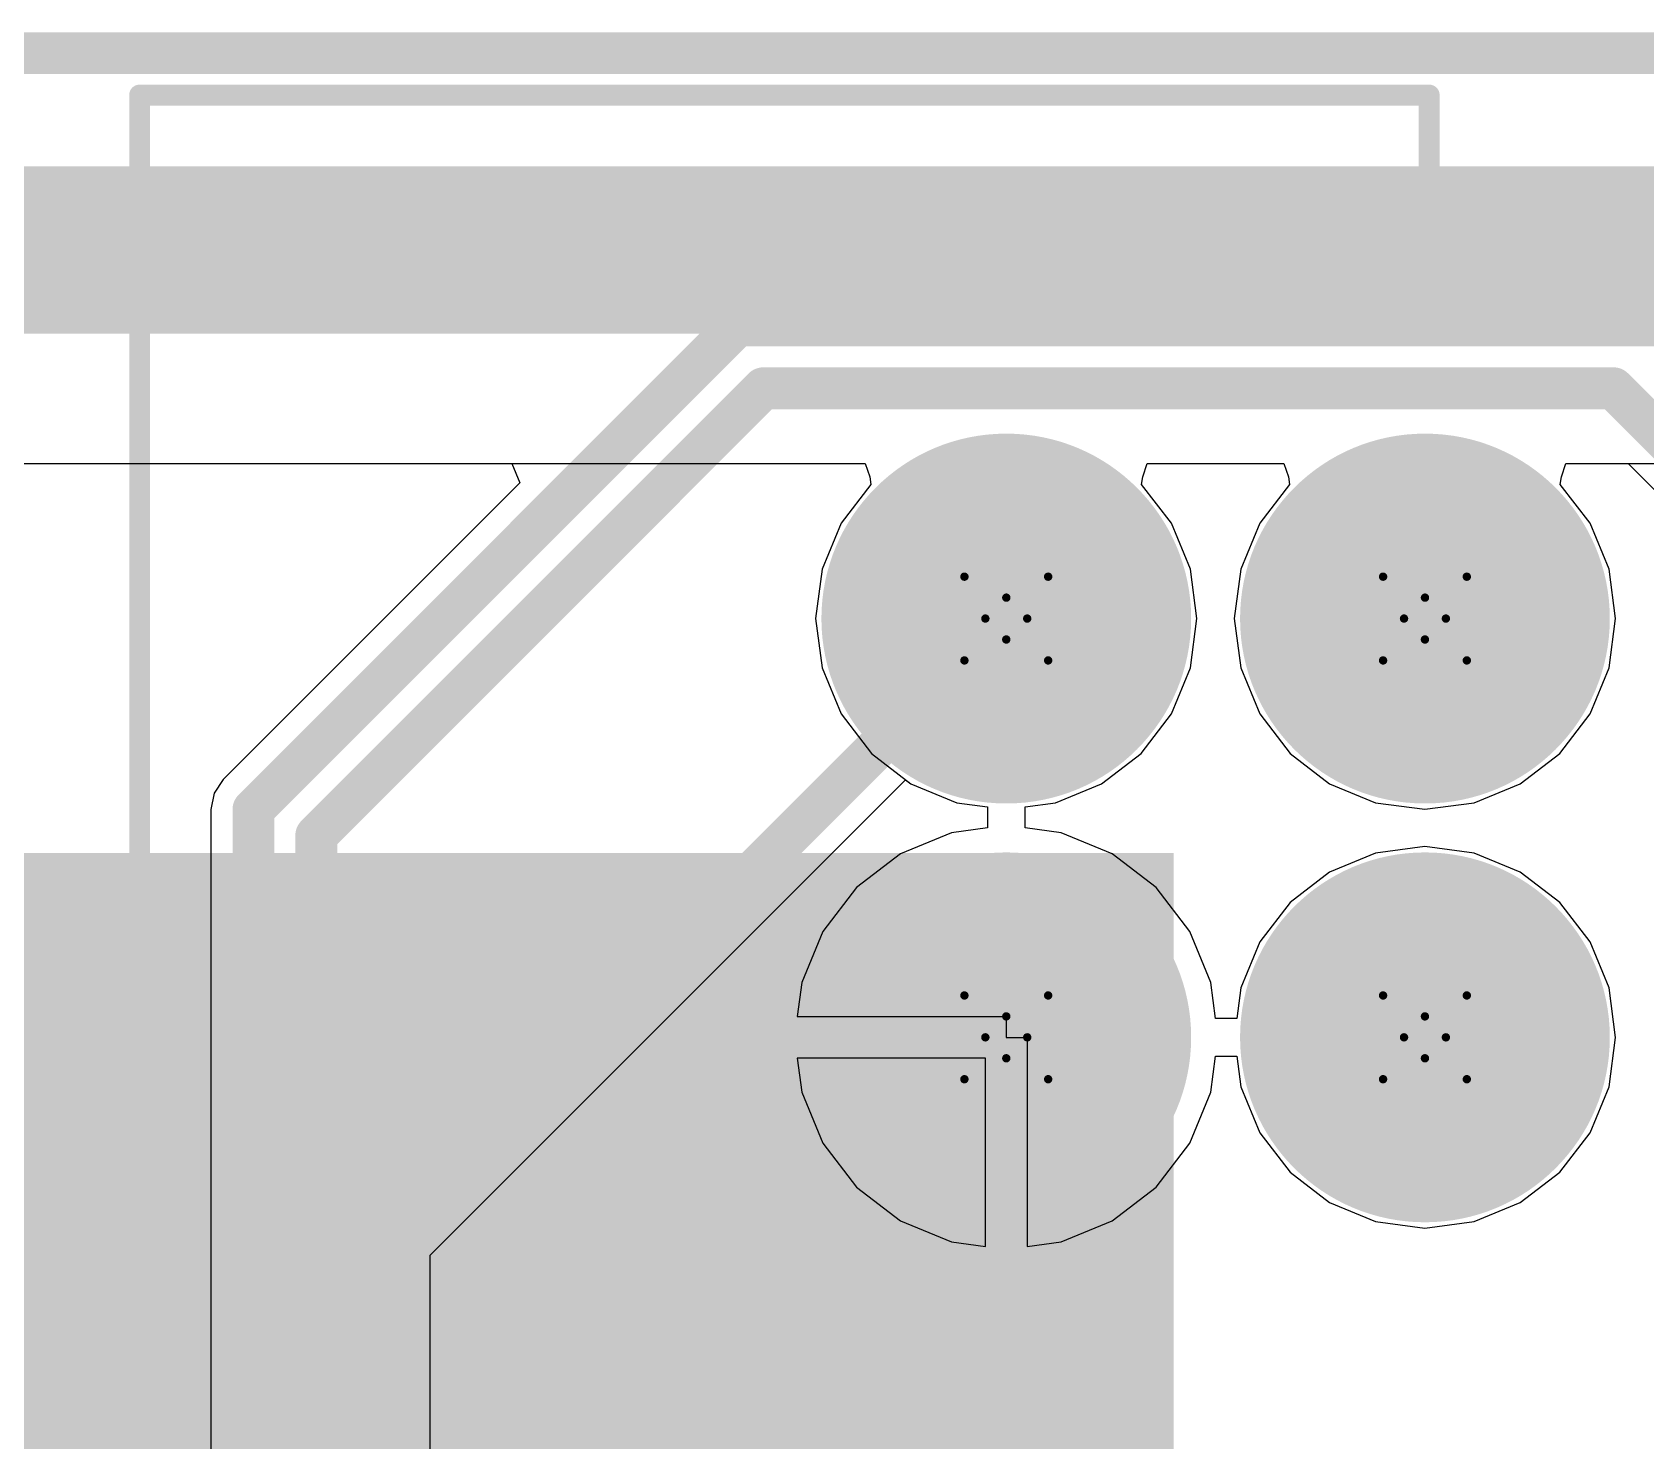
# Model space of a CAD drawing. Header units: inches. Extents: x -0.3 to 9.9, y -0.4 to 5.
# Drawn here: x 3.3032 to 3.6886, y 2.4366 to 2.7729 of the extents above; entities that cross this region are included whole.
import ezdxf

# ---------------------------------------------------------------- set-up
doc = ezdxf.new("R2010")
doc.units = ezdxf.units.IN
doc.header["$MEASUREMENT"] = 0
for name, color, linetype in [('Board Outline', 216, 'Continuous'), ('Bottom Layer', 5, 'Continuous'), ('Bottom Solder', 6, 'Continuous'), ('Drill Drawing', 1, 'Continuous'), ('Multi-Layer', 9, 'Continuous'), ('Pad Holes', 156, 'Continuous'), ('Top Layer', 1, 'Continuous'), ('Top Overlay', 2, 'Continuous'), ('Top Solder', 216, 'Continuous')]:
    doc.layers.add(name, color=color, linetype=linetype)

# ---------------------------------------------------------------- blocks, each defined once
blk = doc.blocks.new('BH254V_10P_123')
at = {"layer": 'Bottom Layer'}
h = blk.add_hatch(color=5, dxfattribs=at)
edge = h.paths.add_edge_path()
edge.add_arc((0.1, 0.05), 0.04016, 0, 360)
h = blk.add_hatch(color=5, dxfattribs=at)
edge = h.paths.add_edge_path()
edge.add_arc((0.2, 0.05), 0.04016, 0, 360)
h = blk.add_hatch(color=5, dxfattribs=at)
edge = h.paths.add_edge_path()
edge.add_arc((0.1, -0.05), 0.04016, 0, 360)
h = blk.add_hatch(color=5, dxfattribs=at)
edge = h.paths.add_edge_path()
edge.add_arc((0.2, -0.05), 0.04016, 0, 360)
at = {"layer": 'Bottom Solder'}
h = blk.add_hatch(color=6, dxfattribs=at)
edge = h.paths.add_edge_path()
edge.add_arc((0.1, 0.05), 0.04416, 0, 360)
h = blk.add_hatch(color=6, dxfattribs=at)
edge = h.paths.add_edge_path()
edge.add_arc((0.2, 0.05), 0.04416, 0, 360)
h = blk.add_hatch(color=6, dxfattribs=at)
edge = h.paths.add_edge_path()
edge.add_arc((0.1, -0.05), 0.04416, 0, 360)
h = blk.add_hatch(color=6, dxfattribs=at)
edge = h.paths.add_edge_path()
edge.add_arc((0.2, -0.05), 0.04416, 0, 360)
at = {"layer": 'Multi-Layer'}
h = blk.add_hatch(color=9, dxfattribs=at)
edge = h.paths.add_edge_path()
edge.add_arc((0.1, 0.05), 0.04016, 0, 360)
h = blk.add_hatch(color=9, dxfattribs=at)
edge = h.paths.add_edge_path()
edge.add_arc((0.2, 0.05), 0.04016, 0, 360)
h = blk.add_hatch(color=9, dxfattribs=at)
edge = h.paths.add_edge_path()
edge.add_arc((0.1, -0.05), 0.04016, 0, 360)
h = blk.add_hatch(color=9, dxfattribs=at)
edge = h.paths.add_edge_path()
edge.add_arc((0.2, -0.05), 0.04016, 0, 360)
at = {"layer": 'Pad Holes'}
h = blk.add_hatch(color=7, dxfattribs=at)
edge = h.paths.add_edge_path()
edge.add_arc((0.1, 0.05), 0.02008, 0, 360)
h = blk.add_hatch(color=7, dxfattribs=at)
edge = h.paths.add_edge_path()
edge.add_arc((0.2, 0.05), 0.02008, 0, 360)
h = blk.add_hatch(color=7, dxfattribs=at)
edge = h.paths.add_edge_path()
edge.add_arc((0.1, -0.05), 0.02008, 0, 360)
h = blk.add_hatch(color=7, dxfattribs=at)
edge = h.paths.add_edge_path()
edge.add_arc((0.2, -0.05), 0.02008, 0, 360)
at = {"layer": 'Top Layer'}
h = blk.add_hatch(color=1, dxfattribs=at)
edge = h.paths.add_edge_path()
edge.add_arc((0.1, 0.05), 0.04016, 0, 360)
h = blk.add_hatch(color=1, dxfattribs=at)
edge = h.paths.add_edge_path()
edge.add_arc((0.2, 0.05), 0.04016, 0, 360)
h = blk.add_hatch(color=1, dxfattribs=at)
edge = h.paths.add_edge_path()
edge.add_arc((0.1, -0.05), 0.04016, 0, 360)
h = blk.add_hatch(color=1, dxfattribs=at)
edge = h.paths.add_edge_path()
edge.add_arc((0.2, -0.05), 0.04016, 0, 360)
at = {"layer": 'Top Solder'}
h = blk.add_hatch(color=216, dxfattribs=at)
edge = h.paths.add_edge_path()
edge.add_arc((0.1, 0.05), 0.04416, 0, 360)
h = blk.add_hatch(color=216, dxfattribs=at)
edge = h.paths.add_edge_path()
edge.add_arc((0.2, 0.05), 0.04416, 0, 360)
h = blk.add_hatch(color=216, dxfattribs=at)
edge = h.paths.add_edge_path()
edge.add_arc((0.1, -0.05), 0.04416, 0, 360)
h = blk.add_hatch(color=216, dxfattribs=at)
edge = h.paths.add_edge_path()
edge.add_arc((0.2, -0.05), 0.04416, 0, 360)
at = {"layer": 'Top Overlay', "const_width": 0.005}
for points in [[(0.407, 0.176), (0.407, -0.175)], [(0.099, -0.142), (-0.1, -0.142)], [(0.099, -0.142), (0.099, -0.175)], [(0.407, -0.175), (0.099, -0.175)]]:
    blk.add_lwpolyline(points, dxfattribs=at)
at = {"layer": 'Top Overlay', "const_width": 0.0025}
for points in [[(0.09775, -0.142, 1), (0.10025, -0.142, 1)], [(0.09775, -0.142, 1), (0.10025, -0.142, 1)], [(0.09775, -0.175, 1), (0.10025, -0.175, 1)], [(0.09775, -0.175, 1), (0.10025, -0.175, 1)], [(0.40575, -0.175, 1), (0.40825, -0.175, 1)], [(0.40575, -0.175, 1), (0.40825, -0.175, 1)]]:
    blk.add_lwpolyline(points, format="xyb", close=True, dxfattribs=at)

msp = doc.modelspace()

# ---------------------------------------------------------------- hatches: boundary and pattern name
at = {"layer": 'Top Layer'}
msp.add_hatch(color=1, dxfattribs=at).paths.add_polyline_path([(3.018, 2.054), (3.57582, 2.054), (3.57582, 2.57695), (3.018, 2.57695)])

# ---------------------------------------------------------------- linework, layer by layer
at = {"layer": 'Board Outline', "const_width": 0.01}
msp.add_lwpolyline([(-0.11718, 2.76795), (4.62523, 2.76795)], dxfattribs=at)
at = {"layer": 'Bottom Layer'}
for p, q in [((1.47906, 2.67), (3.41771, 2.67)), ((3.41771, 2.67), (3.41962, 2.66538)), ((3.56841, 2.66682), (3.56949, 2.67)), ((3.56949, 2.67), (3.60215, 2.67)), ((3.60215, 2.67), (3.60323, 2.66682)), ((3.66841, 2.66682), (3.66949, 2.67)), ((3.66949, 2.67), (3.68435, 2.67)), ((3.68435, 2.67), (3.69736, 2.657)), ((3.41962, 2.66538), (3.34879, 2.59455)), ((3.56815, 2.665), (3.56841, 2.66682)), ((3.57527, 2.65572), (3.56815, 2.665)), ((3.6035, 2.665), (3.59638, 2.65572)), ((3.60323, 2.66682), (3.6035, 2.665)), ((3.66815, 2.665), (3.66841, 2.66682)), ((3.67527, 2.65572), (3.66815, 2.665)), ((3.57982, 2.64474), (3.57527, 2.65572)), ((3.59638, 2.65572), (3.59183, 2.64474)), ((3.67982, 2.64474), (3.67527, 2.65572)), ((3.58137, 2.63295), (3.57982, 2.64474)), ((3.59183, 2.64474), (3.59028, 2.63295)), ((3.68137, 2.63295), (3.67982, 2.64474)), ((3.57982, 2.62116), (3.58137, 2.63295)), ((3.59028, 2.63295), (3.59183, 2.62116)), ((3.67982, 2.62116), (3.68137, 2.63295)), ((3.57527, 2.61017), (3.57982, 2.62116)), ((3.59183, 2.62116), (3.59638, 2.61017)), ((3.67527, 2.61017), (3.67982, 2.62116)), ((3.56803, 2.60074), (3.57527, 2.61017)), ((3.59638, 2.61017), (3.60362, 2.60074)), ((3.66803, 2.60074), (3.67527, 2.61017)), ((3.5586, 2.5935), (3.56803, 2.60074)), ((3.60362, 2.60074), (3.61305, 2.5935)), ((3.6586, 2.5935), (3.66803, 2.60074)), ((3.34879, 2.59455), (3.34658, 2.59124)), ((3.3982, 2.4809), (3.51177, 2.59448)), ((3.51177, 2.59448), (3.51305, 2.5935)), ((3.34658, 2.59124), (3.3458, 2.58734)), ((3.51305, 2.5935), (3.52403, 2.58895)), ((3.54761, 2.58895), (3.5586, 2.5935)), ((3.61305, 2.5935), (3.62403, 2.58895)), ((3.64761, 2.58895), (3.6586, 2.5935)), ((3.3458, 2.58734), (3.3458, 1.77501)), ((3.52403, 2.58895), (3.53134, 2.58799)), ((3.53134, 2.58799), (3.53134, 2.58295)), ((3.54031, 2.58799), (3.54761, 2.58895)), ((3.54031, 2.58295), (3.54031, 2.58799)), ((3.62403, 2.58895), (3.63582, 2.5874)), ((3.63582, 2.5874), (3.64761, 2.58895)), ((3.53134, 2.58295), (3.52273, 2.58182)), ((3.54892, 2.58182), (3.54031, 2.58295)), ((3.52273, 2.58182), (3.51053, 2.57676)), ((3.56112, 2.57676), (3.54892, 2.58182)), ((3.63582, 2.5785), (3.62403, 2.57694)), ((3.64761, 2.57694), (3.63582, 2.5785)), ((3.51053, 2.57676), (3.50005, 2.56872)), ((3.5716, 2.56872), (3.56112, 2.57676)), ((3.62403, 2.57694), (3.61305, 2.57239)), ((3.6586, 2.57239), (3.64761, 2.57694)), ((3.61305, 2.57239), (3.60362, 2.56516)), ((3.66803, 2.56516), (3.6586, 2.57239)), ((3.50005, 2.56872), (3.49201, 2.55824)), ((3.57964, 2.55824), (3.5716, 2.56872)), ((3.60362, 2.56516), (3.59638, 2.55572)), ((3.67527, 2.55572), (3.66803, 2.56516)), ((3.49201, 2.55824), (3.48696, 2.54604)), ((3.58469, 2.54604), (3.57964, 2.55824)), ((3.59638, 2.55572), (3.59183, 2.54474)), ((3.67982, 2.54474), (3.67527, 2.55572)), ((3.48696, 2.54604), (3.48589, 2.53795)), ((3.58582, 2.53743), (3.58469, 2.54604)), ((3.59183, 2.54474), (3.59087, 2.53743)), ((3.68137, 2.53295), (3.67982, 2.54474)), ((3.48589, 2.53795), (3.53582, 2.53795)), ((3.53582, 2.53795), (3.53582, 2.53295)), ((3.59087, 2.53743), (3.58582, 2.53743)), ((3.53582, 2.53295), (3.54082, 2.53295)), ((3.54082, 2.53295), (3.54082, 2.48302)), ((3.67982, 2.52116), (3.68137, 2.53295)), ((3.58469, 2.51985), (3.58582, 2.52846)), ((3.58582, 2.52846), (3.59087, 2.52846)), ((3.59087, 2.52846), (3.59183, 2.52116)), ((3.53082, 2.52795), (3.48589, 2.52795)), ((3.48589, 2.52795), (3.48696, 2.51985)), ((3.53082, 2.48302), (3.53082, 2.52795)), ((3.59183, 2.52116), (3.59638, 2.51017)), ((3.67527, 2.51017), (3.67982, 2.52116)), ((3.48696, 2.51985), (3.49201, 2.50765)), ((3.57964, 2.50765), (3.58469, 2.51985)), ((3.59638, 2.51017), (3.60362, 2.50074)), ((3.66803, 2.50074), (3.67527, 2.51017)), ((3.49201, 2.50765), (3.50005, 2.49718)), ((3.5716, 2.49718), (3.57964, 2.50765)), ((3.60362, 2.50074), (3.61305, 2.4935)), ((3.6586, 2.4935), (3.66803, 2.50074)), ((3.50005, 2.49718), (3.51053, 2.48914)), ((3.56112, 2.48914), (3.5716, 2.49718)), ((3.61305, 2.4935), (3.62403, 2.48895)), ((3.64761, 2.48895), (3.6586, 2.4935)), ((3.51053, 2.48914), (3.52273, 2.48408)), ((3.54892, 2.48408), (3.56112, 2.48914)), ((3.62403, 2.48895), (3.63582, 2.4874)), ((3.63582, 2.4874), (3.64761, 2.48895)), ((3.52273, 2.48408), (3.53082, 2.48302)), ((3.54082, 2.48302), (3.54892, 2.48408)), ((3.3982, 2.03083), (3.3982, 2.4809))]:
    msp.add_line(p, q, dxfattribs=at)
at = {"layer": 'Bottom Layer', "const_width": 0.01}
for points in [[(3.356, 2.58734), (3.47161, 2.70295)], [(3.47161, 2.70295), (3.76582, 2.70295)], [(3.371, 2.58113), (3.47782, 2.68795)], [(3.47782, 2.68795), (3.68082, 2.68795)], [(3.68082, 2.68795), (3.73582, 2.63295)], [(3.388, 2.48513), (3.53582, 2.63295)], [(3.356, 1.25092), (3.356, 2.58734)], [(3.371, 1.24471), (3.371, 2.58113)], [(3.388, 1.2405), (3.388, 2.48513)]]:
    msp.add_lwpolyline(points, dxfattribs=at)
at = {"layer": 'Bottom Layer', "const_width": 0.005}
for points in [[(3.46911, 2.70295, 1), (3.47411, 2.70295, 1)], [(3.46911, 2.70295, 1), (3.47411, 2.70295, 1)], [(3.47532, 2.68795, 1), (3.48032, 2.68795, 1)], [(3.47532, 2.68795, 1), (3.48032, 2.68795, 1)], [(3.67832, 2.68795, 1), (3.68332, 2.68795, 1)], [(3.67832, 2.68795, 1), (3.68332, 2.68795, 1)], [(3.53332, 2.63295, 1), (3.53832, 2.63295, 1)], [(3.3535, 2.58734, 1), (3.3585, 2.58734, 1)], [(3.3535, 2.58734, 1), (3.3585, 2.58734, 1)], [(3.3685, 2.58113, 1), (3.3735, 2.58113, 1)], [(3.3685, 2.58113, 1), (3.3735, 2.58113, 1)], [(3.3855, 2.48513, 1), (3.3905, 2.48513, 1)], [(3.3855, 2.48513, 1), (3.3905, 2.48513, 1)]]:
    msp.add_lwpolyline(points, format="xyb", close=True, dxfattribs=at)
at = {"layer": 'Drill Drawing', "const_width": 0.002}
for points in [[(3.52582, 2.64295), (3.53582, 2.63795)], [(3.52582, 2.64295), (3.53082, 2.63295)], [(3.53582, 2.63795), (3.54582, 2.64295)], [(3.54082, 2.63295), (3.54582, 2.64295)], [(3.62582, 2.64295), (3.63582, 2.63795)], [(3.62582, 2.64295), (3.63082, 2.63295)], [(3.63582, 2.63795), (3.64582, 2.64295)], [(3.64082, 2.63295), (3.64582, 2.64295)], [(3.52582, 2.62295), (3.53082, 2.63295)], [(3.54082, 2.63295), (3.54582, 2.62295)], [(3.62582, 2.62295), (3.63082, 2.63295)], [(3.64082, 2.63295), (3.64582, 2.62295)], [(3.52582, 2.62295), (3.53582, 2.62795)], [(3.53582, 2.62795), (3.54582, 2.62295)], [(3.62582, 2.62295), (3.63582, 2.62795)], [(3.63582, 2.62795), (3.64582, 2.62295)], [(3.52582, 2.54295), (3.53582, 2.53795)], [(3.52582, 2.54295), (3.53082, 2.53295)], [(3.53582, 2.53795), (3.54582, 2.54295)], [(3.54082, 2.53295), (3.54582, 2.54295)], [(3.62582, 2.54295), (3.63582, 2.53795)], [(3.62582, 2.54295), (3.63082, 2.53295)], [(3.63582, 2.53795), (3.64582, 2.54295)], [(3.64082, 2.53295), (3.64582, 2.54295)], [(3.52582, 2.52295), (3.53082, 2.53295)], [(3.54082, 2.53295), (3.54582, 2.52295)], [(3.62582, 2.52295), (3.63082, 2.53295)], [(3.64082, 2.53295), (3.64582, 2.52295)], [(3.52582, 2.52295), (3.53582, 2.52795)], [(3.53582, 2.52795), (3.54582, 2.52295)], [(3.62582, 2.52295), (3.63582, 2.52795)], [(3.63582, 2.52795), (3.64582, 2.52295)]]:
    msp.add_lwpolyline(points, dxfattribs=at)
at = {"layer": 'Drill Drawing', "const_width": 0.001}
for points in [[(3.52532, 2.64295, 1), (3.52632, 2.64295, 1)], [(3.52532, 2.64295, 1), (3.52632, 2.64295, 1)], [(3.54532, 2.64295, 1), (3.54632, 2.64295, 1)], [(3.54532, 2.64295, 1), (3.54632, 2.64295, 1)], [(3.62532, 2.64295, 1), (3.62632, 2.64295, 1)], [(3.62532, 2.64295, 1), (3.62632, 2.64295, 1)], [(3.64532, 2.64295, 1), (3.64632, 2.64295, 1)], [(3.64532, 2.64295, 1), (3.64632, 2.64295, 1)], [(3.53532, 2.63795, 1), (3.53632, 2.63795, 1)], [(3.53532, 2.63795, 1), (3.53632, 2.63795, 1)], [(3.63532, 2.63795, 1), (3.63632, 2.63795, 1)], [(3.63532, 2.63795, 1), (3.63632, 2.63795, 1)], [(3.53032, 2.63295, 1), (3.53132, 2.63295, 1)], [(3.53032, 2.63295, 1), (3.53132, 2.63295, 1)], [(3.54032, 2.63295, 1), (3.54132, 2.63295, 1)], [(3.54032, 2.63295, 1), (3.54132, 2.63295, 1)], [(3.63032, 2.63295, 1), (3.63132, 2.63295, 1)], [(3.63032, 2.63295, 1), (3.63132, 2.63295, 1)], [(3.64032, 2.63295, 1), (3.64132, 2.63295, 1)], [(3.64032, 2.63295, 1), (3.64132, 2.63295, 1)], [(3.53532, 2.62795, 1), (3.53632, 2.62795, 1)], [(3.53532, 2.62795, 1), (3.53632, 2.62795, 1)], [(3.63532, 2.62795, 1), (3.63632, 2.62795, 1)], [(3.63532, 2.62795, 1), (3.63632, 2.62795, 1)], [(3.52532, 2.62295, 1), (3.52632, 2.62295, 1)], [(3.52532, 2.62295, 1), (3.52632, 2.62295, 1)], [(3.54532, 2.62295, 1), (3.54632, 2.62295, 1)], [(3.54532, 2.62295, 1), (3.54632, 2.62295, 1)], [(3.62532, 2.62295, 1), (3.62632, 2.62295, 1)], [(3.62532, 2.62295, 1), (3.62632, 2.62295, 1)], [(3.64532, 2.62295, 1), (3.64632, 2.62295, 1)], [(3.64532, 2.62295, 1), (3.64632, 2.62295, 1)], [(3.52532, 2.54295, 1), (3.52632, 2.54295, 1)], [(3.52532, 2.54295, 1), (3.52632, 2.54295, 1)], [(3.54532, 2.54295, 1), (3.54632, 2.54295, 1)], [(3.54532, 2.54295, 1), (3.54632, 2.54295, 1)], [(3.62532, 2.54295, 1), (3.62632, 2.54295, 1)], [(3.62532, 2.54295, 1), (3.62632, 2.54295, 1)], [(3.64532, 2.54295, 1), (3.64632, 2.54295, 1)], [(3.64532, 2.54295, 1), (3.64632, 2.54295, 1)], [(3.53532, 2.53795, 1), (3.53632, 2.53795, 1)], [(3.53532, 2.53795, 1), (3.53632, 2.53795, 1)], [(3.63532, 2.53795, 1), (3.63632, 2.53795, 1)], [(3.63532, 2.53795, 1), (3.63632, 2.53795, 1)], [(3.53032, 2.53295, 1), (3.53132, 2.53295, 1)], [(3.53032, 2.53295, 1), (3.53132, 2.53295, 1)], [(3.54032, 2.53295, 1), (3.54132, 2.53295, 1)], [(3.54032, 2.53295, 1), (3.54132, 2.53295, 1)], [(3.63032, 2.53295, 1), (3.63132, 2.53295, 1)], [(3.63032, 2.53295, 1), (3.63132, 2.53295, 1)], [(3.64032, 2.53295, 1), (3.64132, 2.53295, 1)], [(3.64032, 2.53295, 1), (3.64132, 2.53295, 1)], [(3.53532, 2.52795, 1), (3.53632, 2.52795, 1)], [(3.53532, 2.52795, 1), (3.53632, 2.52795, 1)], [(3.63532, 2.52795, 1), (3.63632, 2.52795, 1)], [(3.63532, 2.52795, 1), (3.63632, 2.52795, 1)], [(3.52532, 2.52295, 1), (3.52632, 2.52295, 1)], [(3.52532, 2.52295, 1), (3.52632, 2.52295, 1)], [(3.54532, 2.52295, 1), (3.54632, 2.52295, 1)], [(3.54532, 2.52295, 1), (3.54632, 2.52295, 1)], [(3.62532, 2.52295, 1), (3.62632, 2.52295, 1)], [(3.62532, 2.52295, 1), (3.62632, 2.52295, 1)], [(3.64532, 2.52295, 1), (3.64632, 2.52295, 1)], [(3.64532, 2.52295, 1), (3.64632, 2.52295, 1)]]:
    msp.add_lwpolyline(points, format="xyb", close=True, dxfattribs=at)
at = {"layer": 'Top Layer'}
for p, q in [((3.22331, 2.67), (3.50215, 2.67)), ((3.50215, 2.67), (3.50323, 2.66682)), ((3.56841, 2.66682), (3.56949, 2.67)), ((3.56949, 2.67), (3.60215, 2.67)), ((3.60215, 2.67), (3.60323, 2.66682)), ((3.66841, 2.66682), (3.66949, 2.67)), ((3.66949, 2.67), (3.70215, 2.67)), ((3.5035, 2.665), (3.49638, 2.65572)), ((3.50323, 2.66682), (3.5035, 2.665)), ((3.56815, 2.665), (3.56841, 2.66682)), ((3.57527, 2.65572), (3.56815, 2.665)), ((3.6035, 2.665), (3.59638, 2.65572)), ((3.60323, 2.66682), (3.6035, 2.665)), ((3.66815, 2.665), (3.66841, 2.66682)), ((3.67527, 2.65572), (3.66815, 2.665)), ((3.49638, 2.65572), (3.49183, 2.64474)), ((3.57982, 2.64474), (3.57527, 2.65572)), ((3.59638, 2.65572), (3.59183, 2.64474)), ((3.67982, 2.64474), (3.67527, 2.65572)), ((3.49183, 2.64474), (3.49028, 2.63295)), ((3.58137, 2.63295), (3.57982, 2.64474)), ((3.59183, 2.64474), (3.59028, 2.63295)), ((3.68137, 2.63295), (3.67982, 2.64474)), ((3.49028, 2.63295), (3.49183, 2.62116)), ((3.57982, 2.62116), (3.58137, 2.63295)), ((3.59028, 2.63295), (3.59183, 2.62116)), ((3.67982, 2.62116), (3.68137, 2.63295)), ((3.49183, 2.62116), (3.49638, 2.61017)), ((3.57527, 2.61017), (3.57982, 2.62116)), ((3.59183, 2.62116), (3.59638, 2.61017)), ((3.67527, 2.61017), (3.67982, 2.62116)), ((3.49638, 2.61017), (3.50362, 2.60074)), ((3.56803, 2.60074), (3.57527, 2.61017)), ((3.59638, 2.61017), (3.60362, 2.60074)), ((3.66803, 2.60074), (3.67527, 2.61017)), ((3.50362, 2.60074), (3.51305, 2.5935)), ((3.5586, 2.5935), (3.56803, 2.60074)), ((3.60362, 2.60074), (3.61305, 2.5935)), ((3.6586, 2.5935), (3.66803, 2.60074)), ((3.51305, 2.5935), (3.52403, 2.58895)), ((3.54761, 2.58895), (3.5586, 2.5935)), ((3.61305, 2.5935), (3.62403, 2.58895)), ((3.64761, 2.58895), (3.6586, 2.5935)), ((3.52403, 2.58895), (3.53134, 2.58799)), ((3.53134, 2.58799), (3.53134, 2.58295)), ((3.54031, 2.58799), (3.54761, 2.58895)), ((3.54031, 2.58295), (3.54031, 2.58799)), ((3.62403, 2.58895), (3.63582, 2.5874)), ((3.63582, 2.5874), (3.64761, 2.58895)), ((3.53134, 2.58295), (3.52273, 2.58182)), ((3.54892, 2.58182), (3.54031, 2.58295)), ((3.52273, 2.58182), (3.51053, 2.57676)), ((3.56112, 2.57676), (3.54892, 2.58182)), ((3.63582, 2.5785), (3.62403, 2.57694)), ((3.64761, 2.57694), (3.63582, 2.5785)), ((3.51053, 2.57676), (3.50005, 2.56872)), ((3.5716, 2.56872), (3.56112, 2.57676)), ((3.62403, 2.57694), (3.61305, 2.57239)), ((3.6586, 2.57239), (3.64761, 2.57694)), ((3.61305, 2.57239), (3.60362, 2.56516)), ((3.66803, 2.56516), (3.6586, 2.57239)), ((3.50005, 2.56872), (3.49201, 2.55824)), ((3.57964, 2.55824), (3.5716, 2.56872)), ((3.60362, 2.56516), (3.59638, 2.55572)), ((3.67527, 2.55572), (3.66803, 2.56516)), ((3.49201, 2.55824), (3.48696, 2.54604)), ((3.58469, 2.54604), (3.57964, 2.55824)), ((3.59638, 2.55572), (3.59183, 2.54474)), ((3.67982, 2.54474), (3.67527, 2.55572)), ((3.48696, 2.54604), (3.48589, 2.53795)), ((3.58582, 2.53743), (3.58469, 2.54604)), ((3.59183, 2.54474), (3.59087, 2.53743)), ((3.68137, 2.53295), (3.67982, 2.54474)), ((3.48589, 2.53795), (3.53582, 2.53795)), ((3.53582, 2.53795), (3.53582, 2.53295)), ((3.59087, 2.53743), (3.58582, 2.53743)), ((3.53582, 2.53295), (3.54082, 2.53295)), ((3.54082, 2.53295), (3.54082, 2.48302)), ((3.67982, 2.52116), (3.68137, 2.53295)), ((3.58469, 2.51985), (3.58582, 2.52846)), ((3.58582, 2.52846), (3.59087, 2.52846)), ((3.59087, 2.52846), (3.59183, 2.52116)), ((3.53082, 2.52795), (3.48589, 2.52795)), ((3.48589, 2.52795), (3.48696, 2.51985)), ((3.53082, 2.48302), (3.53082, 2.52795)), ((3.59183, 2.52116), (3.59638, 2.51017)), ((3.67527, 2.51017), (3.67982, 2.52116)), ((3.48696, 2.51985), (3.49201, 2.50765)), ((3.57964, 2.50765), (3.58469, 2.51985)), ((3.59638, 2.51017), (3.60362, 2.50074)), ((3.66803, 2.50074), (3.67527, 2.51017)), ((3.49201, 2.50765), (3.50005, 2.49718)), ((3.5716, 2.49718), (3.57964, 2.50765)), ((3.60362, 2.50074), (3.61305, 2.4935)), ((3.6586, 2.4935), (3.66803, 2.50074)), ((3.50005, 2.49718), (3.51053, 2.48914)), ((3.56112, 2.48914), (3.5716, 2.49718)), ((3.61305, 2.4935), (3.62403, 2.48895)), ((3.64761, 2.48895), (3.6586, 2.4935)), ((3.51053, 2.48914), (3.52273, 2.48408)), ((3.54892, 2.48408), (3.56112, 2.48914)), ((3.62403, 2.48895), (3.63582, 2.4874)), ((3.63582, 2.4874), (3.64761, 2.48895)), ((3.52273, 2.48408), (3.53082, 2.48302)), ((3.54082, 2.48302), (3.54892, 2.48408))]:
    msp.add_line(p, q, dxfattribs=at)
at = {"layer": 'Top Layer', "const_width": 0.04}
msp.add_lwpolyline([(3.19782, 2.72095), (4.01705, 2.72095)], dxfattribs=at)

# ---------------------------------------------------------------- block references
at = {"rotation": 180}
msp.add_blockref('BH254V_10P_123', (3.73582, 2.58295), dxfattribs=at)

doc.saveas('drawing.dxf')
